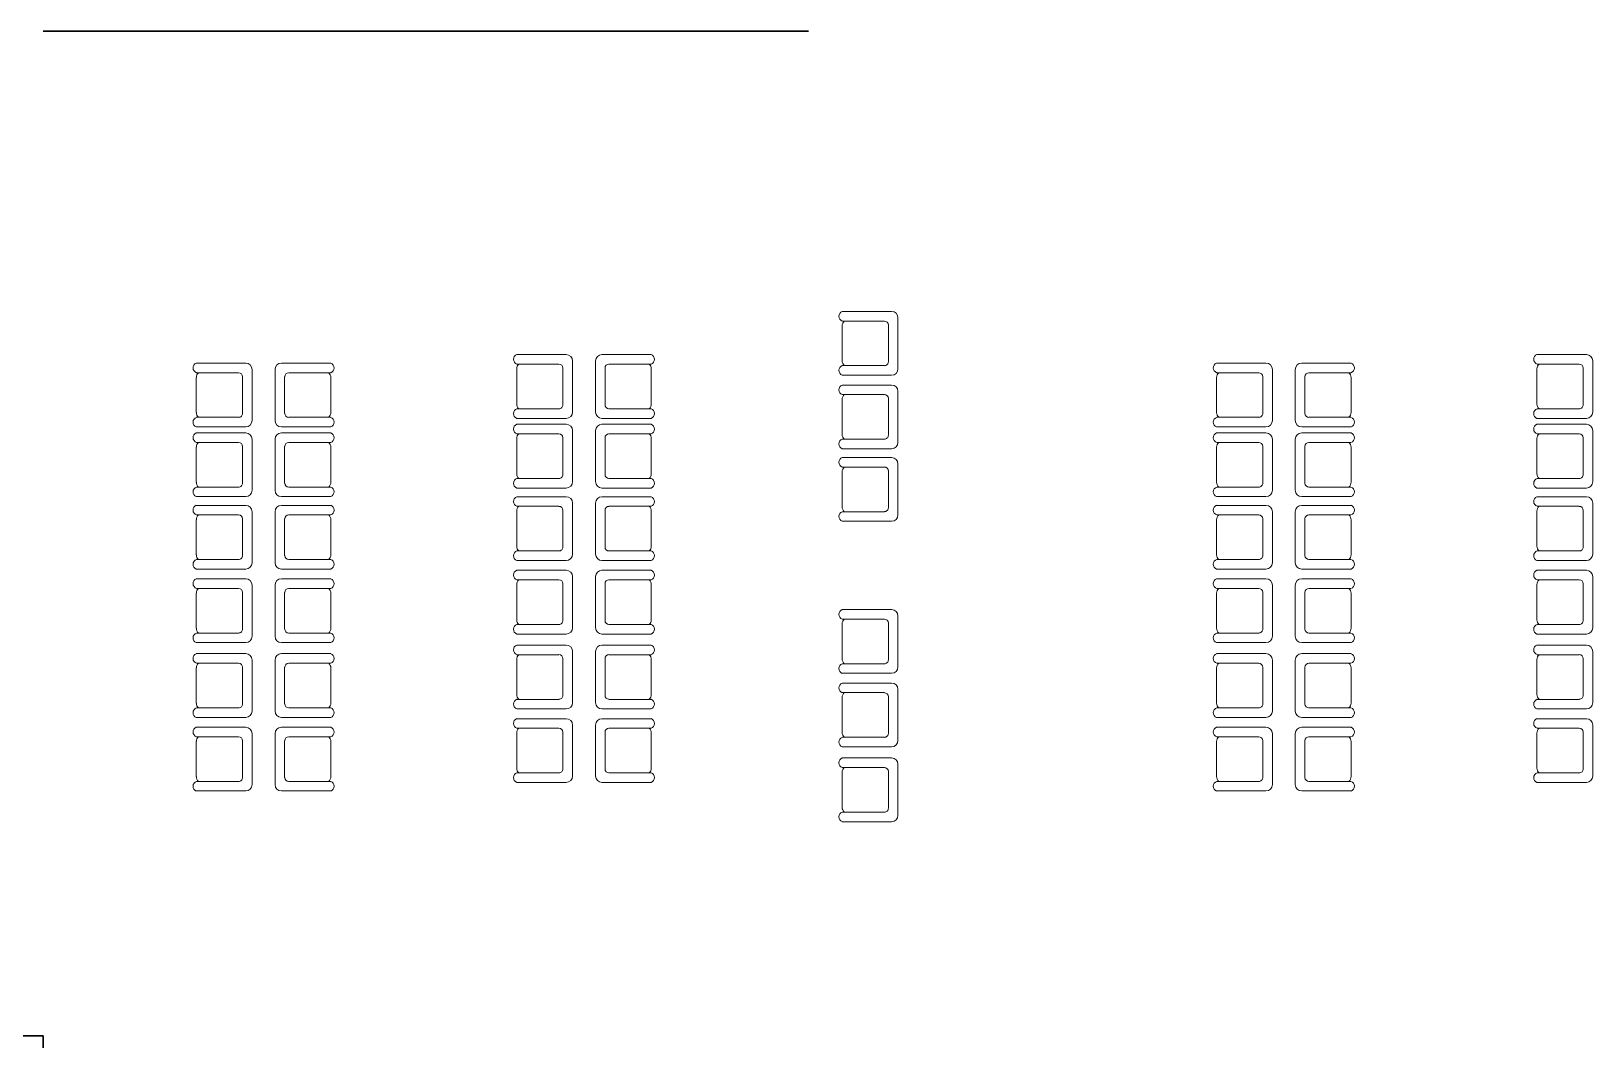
# Model space of a CAD drawing. Extents: x -1451 to 148, y -12854 to 856.
# Drawn here: x 103.76 to 118.46, y 367.84 to 377.32 of the extents above; entities that cross this region are included whole.
import ezdxf

# ---------------------------------------------------------------- set-up
doc = ezdxf.new("R2010")
doc.units = 0
doc.header["$LTSCALE"] = 0.15
doc.layers.add('0 sockets', color=252, linetype='Continuous')
doc.layers.add('FUR', color=252, linetype='Continuous', lineweight=9)
doc.layers.add('wall', color=252, linetype='Continuous', lineweight=30)

# ---------------------------------------------------------------- blocks, each defined once
blk = doc.blocks.new('ARCH')
at = {"layer": 'FUR'}
for p, q in [((111.393, 374.689), (111.858, 374.689)), ((111.393, 374.224), (111.393, 374.554)), ((111.395, 374.599), (111.79, 374.599)), ((111.828, 374.561), (111.828, 374.216)), ((111.918, 374.629), (111.918, 374.149)), ((108.796, 374.283), (108.331, 374.283)), ((109.132, 374.283), (109.597, 374.283)), ((118.396, 374.283), (117.931, 374.283)), ((105.781, 374.203), (105.316, 374.203)), ((105.713, 374.113), (105.318, 374.113)), ((105.841, 373.663), (105.841, 374.143)), ((106.057, 373.663), (106.057, 374.143)), ((106.117, 374.203), (106.582, 374.203)), ((106.185, 374.113), (106.58, 374.113)), ((108.331, 374.148), (108.331, 373.818)), ((108.728, 374.193), (108.333, 374.193)), ((108.766, 373.811), (108.766, 374.156)), ((108.856, 373.743), (108.856, 374.223)), ((109.072, 373.743), (109.072, 374.223)), ((109.162, 373.811), (109.162, 374.156)), ((109.199, 374.193), (109.595, 374.193)), ((109.597, 374.148), (109.597, 373.818)), ((111.79, 374.179), (111.395, 374.179)), ((115.381, 374.203), (114.916, 374.203)), ((115.313, 374.113), (114.918, 374.113)), ((115.441, 373.663), (115.441, 374.143)), ((115.657, 373.663), (115.657, 374.143)), ((115.717, 374.203), (116.182, 374.203)), ((115.785, 374.113), (116.18, 374.113)), ((117.931, 374.148), (117.931, 373.818)), ((118.328, 374.193), (117.933, 374.193)), ((118.366, 373.811), (118.366, 374.156)), ((118.456, 373.743), (118.456, 374.223)), ((105.316, 374.068), (105.316, 373.738)), ((105.751, 373.73), (105.751, 374.075)), ((106.147, 373.73), (106.147, 374.075)), ((106.582, 374.068), (106.582, 373.738)), ((111.858, 374.089), (111.393, 374.089)), ((111.393, 373.997), (111.858, 373.997)), ((114.916, 374.068), (114.916, 373.738)), ((115.351, 373.73), (115.351, 374.075)), ((115.747, 373.73), (115.747, 374.075)), ((116.182, 374.068), (116.182, 373.738)), ((111.393, 373.532), (111.393, 373.862)), ((111.395, 373.907), (111.79, 373.907)), ((111.828, 373.87), (111.828, 373.525)), ((111.918, 373.937), (111.918, 373.457)), ((105.318, 373.693), (105.713, 373.693)), ((106.58, 373.693), (106.185, 373.693)), ((108.331, 373.683), (108.796, 373.683)), ((108.333, 373.773), (108.728, 373.773)), ((109.597, 373.683), (109.132, 373.683)), ((109.595, 373.773), (109.199, 373.773)), ((114.918, 373.693), (115.313, 373.693)), ((116.18, 373.693), (115.785, 373.693)), ((117.931, 373.683), (118.396, 373.683)), ((117.933, 373.773), (118.328, 373.773)), ((105.316, 373.603), (105.781, 373.603)), ((105.781, 373.547), (105.316, 373.547)), ((106.582, 373.603), (106.117, 373.603)), ((106.117, 373.547), (106.582, 373.547)), ((108.796, 373.628), (108.331, 373.628)), ((108.728, 373.538), (108.333, 373.538)), ((108.856, 373.088), (108.856, 373.568)), ((109.072, 373.088), (109.072, 373.568)), ((109.132, 373.628), (109.597, 373.628)), ((109.199, 373.538), (109.595, 373.538)), ((114.916, 373.603), (115.381, 373.603)), ((115.381, 373.547), (114.916, 373.547)), ((116.182, 373.603), (115.717, 373.603)), ((115.717, 373.547), (116.182, 373.547)), ((118.396, 373.628), (117.931, 373.628)), ((118.328, 373.538), (117.933, 373.538)), ((118.456, 373.088), (118.456, 373.568)), ((105.316, 373.412), (105.316, 373.082)), ((105.713, 373.457), (105.318, 373.457)), ((105.751, 373.074), (105.751, 373.419)), ((105.841, 373.007), (105.841, 373.487)), ((106.057, 373.007), (106.057, 373.487)), ((106.147, 373.074), (106.147, 373.419)), ((106.185, 373.457), (106.58, 373.457)), ((106.582, 373.412), (106.582, 373.082)), ((108.331, 373.493), (108.331, 373.163)), ((108.766, 373.155), (108.766, 373.5)), ((109.162, 373.155), (109.162, 373.5)), ((109.597, 373.493), (109.597, 373.163)), ((111.858, 373.397), (111.393, 373.397)), ((111.79, 373.487), (111.395, 373.487)), ((114.916, 373.412), (114.916, 373.082)), ((115.313, 373.457), (114.918, 373.457)), ((115.351, 373.074), (115.351, 373.419)), ((115.441, 373.007), (115.441, 373.487)), ((115.657, 373.007), (115.657, 373.487)), ((115.747, 373.074), (115.747, 373.419)), ((115.785, 373.457), (116.18, 373.457)), ((116.182, 373.412), (116.182, 373.082)), ((117.931, 373.493), (117.931, 373.163)), ((118.366, 373.155), (118.366, 373.5)), ((111.393, 373.315), (111.858, 373.315)), ((111.395, 373.225), (111.79, 373.225)), ((111.918, 373.255), (111.918, 372.775)), ((108.333, 373.118), (108.728, 373.118)), ((109.595, 373.118), (109.199, 373.118)), ((111.393, 372.85), (111.393, 373.18)), ((111.828, 373.188), (111.828, 372.843)), ((117.933, 373.118), (118.328, 373.118)), ((105.316, 372.947), (105.781, 372.947)), ((105.318, 373.037), (105.713, 373.037)), ((106.582, 372.947), (106.117, 372.947)), ((106.58, 373.037), (106.185, 373.037)), ((108.331, 373.028), (108.796, 373.028)), ((108.796, 372.946), (108.331, 372.946)), ((109.597, 373.028), (109.132, 373.028)), ((109.132, 372.946), (109.597, 372.946)), ((114.916, 372.947), (115.381, 372.947)), ((114.918, 373.037), (115.313, 373.037)), ((116.182, 372.947), (115.717, 372.947)), ((116.18, 373.037), (115.785, 373.037)), ((117.931, 373.028), (118.396, 373.028)), ((118.396, 372.946), (117.931, 372.946)), ((105.781, 372.865), (105.316, 372.865)), ((105.713, 372.775), (105.318, 372.775)), ((105.841, 372.325), (105.841, 372.805)), ((106.057, 372.325), (106.057, 372.805)), ((106.117, 372.865), (106.582, 372.865)), ((106.185, 372.775), (106.58, 372.775)), ((108.331, 372.811), (108.331, 372.481)), ((108.728, 372.856), (108.333, 372.856)), ((108.766, 372.473), (108.766, 372.818)), ((108.856, 372.406), (108.856, 372.886)), ((109.072, 372.406), (109.072, 372.886)), ((109.162, 372.473), (109.162, 372.818)), ((109.199, 372.856), (109.595, 372.856)), ((109.597, 372.811), (109.597, 372.481)), ((111.79, 372.805), (111.395, 372.805)), ((115.381, 372.865), (114.916, 372.865)), ((115.313, 372.775), (114.918, 372.775)), ((115.441, 372.325), (115.441, 372.805)), ((115.657, 372.325), (115.657, 372.805)), ((115.717, 372.865), (116.182, 372.865)), ((115.785, 372.775), (116.18, 372.775)), ((117.931, 372.811), (117.931, 372.481)), ((118.328, 372.856), (117.933, 372.856)), ((118.366, 372.473), (118.366, 372.818)), ((118.456, 372.406), (118.456, 372.886)), ((105.316, 372.73), (105.316, 372.4)), ((105.751, 372.393), (105.751, 372.738)), ((106.147, 372.393), (106.147, 372.738)), ((106.582, 372.73), (106.582, 372.4)), ((111.858, 372.715), (111.393, 372.715)), ((114.916, 372.73), (114.916, 372.4)), ((115.351, 372.393), (115.351, 372.738)), ((115.747, 372.393), (115.747, 372.738)), ((116.182, 372.73), (116.182, 372.4)), ((105.318, 372.355), (105.713, 372.355)), ((106.58, 372.355), (106.185, 372.355)), ((108.331, 372.346), (108.796, 372.346)), ((108.333, 372.436), (108.728, 372.436)), ((109.597, 372.346), (109.132, 372.346)), ((109.595, 372.436), (109.199, 372.436)), ((114.918, 372.355), (115.313, 372.355)), ((116.18, 372.355), (115.785, 372.355)), ((117.931, 372.346), (118.396, 372.346)), ((117.933, 372.436), (118.328, 372.436)), ((105.316, 372.265), (105.781, 372.265)), ((106.582, 372.265), (106.117, 372.265)), ((108.796, 372.254), (108.331, 372.254)), ((108.856, 371.714), (108.856, 372.194)), ((109.072, 371.714), (109.072, 372.194)), ((109.132, 372.254), (109.597, 372.254)), ((114.916, 372.265), (115.381, 372.265)), ((116.182, 372.265), (115.717, 372.265)), ((118.396, 372.254), (117.931, 372.254)), ((118.456, 371.714), (118.456, 372.194)), ((105.781, 372.174), (105.316, 372.174)), ((105.316, 372.039), (105.316, 371.709)), ((105.713, 372.084), (105.318, 372.084)), ((105.751, 371.701), (105.751, 372.046)), ((105.841, 371.634), (105.841, 372.114)), ((106.057, 371.634), (106.057, 372.114)), ((106.117, 372.174), (106.582, 372.174)), ((106.147, 371.701), (106.147, 372.046)), ((106.185, 372.084), (106.58, 372.084)), ((106.582, 372.039), (106.582, 371.709)), ((108.331, 372.119), (108.331, 371.789)), ((108.728, 372.164), (108.333, 372.164)), ((108.766, 371.782), (108.766, 372.127)), ((109.162, 371.782), (109.162, 372.127)), ((109.199, 372.164), (109.595, 372.164)), ((109.597, 372.119), (109.597, 371.789)), ((115.381, 372.174), (114.916, 372.174)), ((114.916, 372.039), (114.916, 371.709)), ((115.313, 372.084), (114.918, 372.084)), ((115.351, 371.701), (115.351, 372.046)), ((115.441, 371.634), (115.441, 372.114)), ((115.657, 371.634), (115.657, 372.114)), ((115.717, 372.174), (116.182, 372.174)), ((115.747, 371.701), (115.747, 372.046)), ((115.785, 372.084), (116.18, 372.084)), ((116.182, 372.039), (116.182, 371.709)), ((117.931, 372.119), (117.931, 371.789)), ((118.328, 372.164), (117.933, 372.164)), ((118.366, 371.782), (118.366, 372.127)), ((108.333, 371.744), (108.728, 371.744)), ((109.595, 371.744), (109.199, 371.744)), ((111.393, 371.885), (111.858, 371.885)), ((111.393, 371.42), (111.393, 371.75)), ((111.395, 371.795), (111.79, 371.795)), ((111.828, 371.757), (111.828, 371.412)), ((111.918, 371.825), (111.918, 371.345)), ((117.933, 371.744), (118.328, 371.744)), ((105.318, 371.664), (105.713, 371.664)), ((106.58, 371.664), (106.185, 371.664)), ((108.331, 371.654), (108.796, 371.654)), ((109.597, 371.654), (109.132, 371.654)), ((114.918, 371.664), (115.313, 371.664)), ((116.18, 371.664), (115.785, 371.664)), ((117.931, 371.654), (118.396, 371.654)), ((105.316, 371.574), (105.781, 371.574)), ((105.781, 371.47), (105.316, 371.47)), ((106.582, 371.574), (106.117, 371.574)), ((106.117, 371.47), (106.582, 371.47)), ((108.796, 371.55), (108.331, 371.55)), ((108.728, 371.46), (108.333, 371.46)), ((108.856, 371.01), (108.856, 371.49)), ((109.072, 371.01), (109.072, 371.49)), ((109.132, 371.55), (109.597, 371.55)), ((109.199, 371.46), (109.595, 371.46)), ((114.916, 371.574), (115.381, 371.574)), ((115.381, 371.47), (114.916, 371.47)), ((116.182, 371.574), (115.717, 371.574)), ((115.717, 371.47), (116.182, 371.47)), ((118.396, 371.55), (117.931, 371.55)), ((118.328, 371.46), (117.933, 371.46)), ((118.456, 371.01), (118.456, 371.49)), ((105.316, 371.335), (105.316, 371.005)), ((105.713, 371.38), (105.318, 371.38)), ((105.751, 370.997), (105.751, 371.342)), ((105.841, 370.93), (105.841, 371.41)), ((106.057, 370.93), (106.057, 371.41)), ((106.147, 370.997), (106.147, 371.342)), ((106.185, 371.38), (106.58, 371.38)), ((106.582, 371.335), (106.582, 371.005)), ((108.331, 371.415), (108.331, 371.085)), ((108.766, 371.078), (108.766, 371.423)), ((109.162, 371.078), (109.162, 371.423)), ((109.597, 371.415), (109.597, 371.085)), ((111.79, 371.375), (111.395, 371.375)), ((114.916, 371.335), (114.916, 371.005)), ((115.313, 371.38), (114.918, 371.38)), ((115.351, 370.997), (115.351, 371.342)), ((115.441, 370.93), (115.441, 371.41)), ((115.657, 370.93), (115.657, 371.41)), ((115.747, 370.997), (115.747, 371.342)), ((115.785, 371.38), (116.18, 371.38)), ((116.182, 371.335), (116.182, 371.005)), ((117.931, 371.415), (117.931, 371.085)), ((118.366, 371.078), (118.366, 371.423)), ((111.858, 371.285), (111.393, 371.285)), ((111.393, 371.193), (111.858, 371.193)), ((108.333, 371.04), (108.728, 371.04)), ((109.595, 371.04), (109.199, 371.04)), ((111.393, 370.728), (111.393, 371.058)), ((111.395, 371.103), (111.79, 371.103)), ((111.828, 371.065), (111.828, 370.72)), ((111.918, 371.133), (111.918, 370.653)), ((117.933, 371.04), (118.328, 371.04)), ((105.316, 370.87), (105.781, 370.87)), ((105.318, 370.96), (105.713, 370.96)), ((106.582, 370.87), (106.117, 370.87)), ((106.58, 370.96), (106.185, 370.96)), ((108.331, 370.95), (108.796, 370.95)), ((109.597, 370.95), (109.132, 370.95)), ((114.916, 370.87), (115.381, 370.87)), ((114.918, 370.96), (115.313, 370.96)), ((116.182, 370.87), (115.717, 370.87)), ((116.18, 370.96), (115.785, 370.96)), ((117.931, 370.95), (118.396, 370.95)), ((105.781, 370.778), (105.316, 370.778)), ((105.841, 370.238), (105.841, 370.718)), ((106.057, 370.238), (106.057, 370.718)), ((106.117, 370.778), (106.582, 370.778)), ((108.796, 370.858), (108.331, 370.858)), ((108.331, 370.723), (108.331, 370.393)), ((108.728, 370.768), (108.333, 370.768)), ((108.766, 370.386), (108.766, 370.731)), ((108.856, 370.318), (108.856, 370.798)), ((109.072, 370.318), (109.072, 370.798)), ((109.132, 370.858), (109.597, 370.858)), ((109.162, 370.386), (109.162, 370.731)), ((109.199, 370.768), (109.595, 370.768)), ((109.597, 370.723), (109.597, 370.393)), ((115.381, 370.778), (114.916, 370.778)), ((115.441, 370.238), (115.441, 370.718)), ((115.657, 370.238), (115.657, 370.718)), ((115.717, 370.778), (116.182, 370.778)), ((118.396, 370.858), (117.931, 370.858)), ((117.931, 370.723), (117.931, 370.393)), ((118.328, 370.768), (117.933, 370.768)), ((118.366, 370.386), (118.366, 370.731)), ((118.456, 370.318), (118.456, 370.798)), ((105.316, 370.643), (105.316, 370.313)), ((105.713, 370.688), (105.318, 370.688)), ((105.751, 370.305), (105.751, 370.65)), ((106.147, 370.305), (106.147, 370.65)), ((106.185, 370.688), (106.58, 370.688)), ((106.582, 370.643), (106.582, 370.313)), ((111.858, 370.593), (111.393, 370.593)), ((111.79, 370.683), (111.395, 370.683)), ((114.916, 370.643), (114.916, 370.313)), ((115.313, 370.688), (114.918, 370.688)), ((115.351, 370.305), (115.351, 370.65)), ((115.747, 370.305), (115.747, 370.65)), ((115.785, 370.688), (116.18, 370.688)), ((116.182, 370.643), (116.182, 370.313)), ((111.393, 370.489), (111.858, 370.489)), ((111.918, 370.429), (111.918, 369.949)), ((108.333, 370.348), (108.728, 370.348)), ((109.595, 370.348), (109.199, 370.348)), ((111.393, 370.024), (111.393, 370.354)), ((111.395, 370.399), (111.79, 370.399)), ((111.828, 370.361), (111.828, 370.016)), ((117.933, 370.348), (118.328, 370.348)), ((105.316, 370.178), (105.781, 370.178)), ((105.318, 370.268), (105.713, 370.268)), ((106.582, 370.178), (106.117, 370.178)), ((106.58, 370.268), (106.185, 370.268)), ((108.331, 370.258), (108.796, 370.258)), ((109.597, 370.258), (109.132, 370.258)), ((114.916, 370.178), (115.381, 370.178)), ((114.918, 370.268), (115.313, 370.268)), ((116.182, 370.178), (115.717, 370.178)), ((116.18, 370.268), (115.785, 370.268)), ((117.931, 370.258), (118.396, 370.258)), ((111.79, 369.979), (111.395, 369.979)), ((111.858, 369.889), (111.393, 369.889))]:
    blk.add_line(p, q, dxfattribs=at)
at = {"layer": 'FUR', "extrusion": (0, 0, -1)}
for centre, major_axis, start_param, end_param in [((111.41, 374.644), (-0.0339, 0.0339), 4.256093, 6.69338), ((111.858, 374.629), (-0.0424, 0.0424), 0.785398, 2.356194), ((111.453, 374.554), (-0.0424, 0.0424), -0.785398, 0.062664), ((111.79, 374.561), (-0.0265, 0.0265), 0.785398, 2.356194), ((109.132, 374.223), (-0.0424, -0.0424), 0.785398, 2.356194), ((109.579, 374.239), (-0.0339, -0.0339), 2.731397, 5.168685), ((106.117, 374.143), (-0.0424, -0.0424), 0.785398, 2.356194), ((106.185, 374.075), (-0.0265, 0.0265), -0.785398, 0.785398), ((106.522, 374.068), (-0.0424, -0.0424), 3.078929, 3.926991), ((106.565, 374.158), (-0.0339, -0.0339), 2.731397, 5.168685), ((109.199, 374.156), (-0.0265, 0.0265), -0.785398, 0.785398), ((109.537, 374.148), (-0.0424, -0.0424), 3.078929, 3.926991), ((111.41, 374.134), (-0.0339, -0.0339), 5.87299, 8.310278), ((111.453, 374.224), (-0.0424, -0.0424), 6.220521, 7.068583), ((111.79, 374.216), (-0.0265, 0.0265), 2.356194, 3.926991), ((111.858, 374.149), (-0.0424, -0.0424), 3.926991, 5.497787), ((115.717, 374.143), (-0.0424, -0.0424), 0.785398, 2.356194), ((115.785, 374.075), (-0.0265, 0.0265), -0.785398, 0.785398), ((116.122, 374.068), (-0.0424, -0.0424), 3.078929, 3.926991), ((116.165, 374.158), (-0.0339, -0.0339), 2.731397, 5.168685), ((111.41, 373.952), (-0.0339, 0.0339), 4.256093, 6.69338), ((111.858, 373.937), (-0.0424, 0.0424), 0.785398, 2.356194), ((109.199, 373.811), (-0.0265, 0.0265), 3.926991, 5.497787), ((109.537, 373.818), (-0.0424, 0.0424), 2.356194, 3.204257), ((111.453, 373.862), (-0.0424, 0.0424), -0.785398, 0.062664), ((111.79, 373.87), (-0.0265, 0.0265), 0.785398, 2.356194), ((106.117, 373.663), (-0.0424, 0.0424), 3.926991, 5.497787), ((106.185, 373.73), (-0.0265, 0.0265), 3.926991, 5.497787), ((106.522, 373.738), (-0.0424, 0.0424), 2.356194, 3.204257), ((106.565, 373.647), (-0.0339, 0.0339), 1.1145, 3.551788), ((109.132, 373.743), (-0.0424, 0.0424), 3.926991, 5.497787), ((109.579, 373.728), (-0.0339, 0.0339), 1.1145, 3.551788), ((115.717, 373.663), (-0.0424, 0.0424), 3.926991, 5.497787), ((115.785, 373.73), (-0.0265, 0.0265), 3.926991, 5.497787), ((116.122, 373.738), (-0.0424, 0.0424), 2.356194, 3.204257), ((116.165, 373.647), (-0.0339, 0.0339), 1.1145, 3.551788), ((106.117, 373.487), (-0.0424, -0.0424), 0.785398, 2.356194), ((106.565, 373.502), (-0.0339, -0.0339), 2.731397, 5.168685), ((109.132, 373.568), (-0.0424, -0.0424), 0.785398, 2.356194), ((109.199, 373.5), (-0.0265, 0.0265), -0.785398, 0.785398), ((109.537, 373.493), (-0.0424, -0.0424), 3.078929, 3.926991), ((109.579, 373.583), (-0.0339, -0.0339), 2.731397, 5.168685), ((111.453, 373.532), (-0.0424, -0.0424), 6.220521, 7.068583), ((111.79, 373.525), (-0.0265, 0.0265), 2.356194, 3.926991), ((115.717, 373.487), (-0.0424, -0.0424), 0.785398, 2.356194), ((116.165, 373.502), (-0.0339, -0.0339), 2.731397, 5.168685), ((106.185, 373.419), (-0.0265, 0.0265), -0.785398, 0.785398), ((106.522, 373.412), (-0.0424, -0.0424), 3.078929, 3.926991), ((111.41, 373.442), (-0.0339, -0.0339), 5.87299, 8.310278), ((111.858, 373.457), (-0.0424, -0.0424), 3.926991, 5.497787), ((115.785, 373.419), (-0.0265, 0.0265), -0.785398, 0.785398), ((116.122, 373.412), (-0.0424, -0.0424), 3.078929, 3.926991), ((111.41, 373.271), (-0.0339, 0.0339), 4.256093, 6.69338), ((111.453, 373.18), (-0.0424, 0.0424), -0.785398, 0.062664), ((111.79, 373.188), (-0.0265, 0.0265), 0.785398, 2.356194), ((111.858, 373.255), (-0.0424, 0.0424), 0.785398, 2.356194), ((106.185, 373.074), (-0.0265, 0.0265), 3.926991, 5.497787), ((106.522, 373.082), (-0.0424, 0.0424), 2.356194, 3.204257), ((109.132, 373.088), (-0.0424, 0.0424), 3.926991, 5.497787), ((109.199, 373.155), (-0.0265, 0.0265), 3.926991, 5.497787), ((109.537, 373.163), (-0.0424, 0.0424), 2.356194, 3.204257), ((109.579, 373.072), (-0.0339, 0.0339), 1.1145, 3.551788), ((115.785, 373.074), (-0.0265, 0.0265), 3.926991, 5.497787), ((116.122, 373.082), (-0.0424, 0.0424), 2.356194, 3.204257), ((106.117, 373.007), (-0.0424, 0.0424), 3.926991, 5.497787), ((106.565, 372.992), (-0.0339, 0.0339), 1.1145, 3.551788), ((109.132, 372.886), (-0.0424, -0.0424), 0.785398, 2.356194), ((109.579, 372.901), (-0.0339, -0.0339), 2.731397, 5.168685), ((115.717, 373.007), (-0.0424, 0.0424), 3.926991, 5.497787), ((116.165, 372.992), (-0.0339, 0.0339), 1.1145, 3.551788), ((106.117, 372.805), (-0.0424, -0.0424), 0.785398, 2.356194), ((106.185, 372.738), (-0.0265, 0.0265), -0.785398, 0.785398), ((106.522, 372.73), (-0.0424, -0.0424), 3.078929, 3.926991), ((106.565, 372.821), (-0.0339, -0.0339), 2.731397, 5.168685), ((109.199, 372.818), (-0.0265, 0.0265), -0.785398, 0.785398), ((109.537, 372.811), (-0.0424, -0.0424), 3.078929, 3.926991), ((111.41, 372.76), (-0.0339, -0.0339), 5.87299, 8.310278), ((111.453, 372.85), (-0.0424, -0.0424), 6.220521, 7.068583), ((111.79, 372.843), (-0.0265, 0.0265), 2.356194, 3.926991), ((111.858, 372.775), (-0.0424, -0.0424), 3.926991, 5.497787), ((115.717, 372.805), (-0.0424, -0.0424), 0.785398, 2.356194), ((115.785, 372.738), (-0.0265, 0.0265), -0.785398, 0.785398), ((116.122, 372.73), (-0.0424, -0.0424), 3.078929, 3.926991), ((116.165, 372.821), (-0.0339, -0.0339), 2.731397, 5.168685), ((109.537, 372.481), (-0.0424, 0.0424), 2.356194, 3.204257), ((106.185, 372.393), (-0.0265, 0.0265), 3.926991, 5.497787), ((106.522, 372.4), (-0.0424, 0.0424), 2.356194, 3.204257), ((106.565, 372.31), (-0.0339, 0.0339), 1.1145, 3.551788), ((109.132, 372.406), (-0.0424, 0.0424), 3.926991, 5.497787), ((109.199, 372.473), (-0.0265, 0.0265), 3.926991, 5.497787), ((109.579, 372.391), (-0.0339, 0.0339), 1.1145, 3.551788), ((115.785, 372.393), (-0.0265, 0.0265), 3.926991, 5.497787), ((116.122, 372.4), (-0.0424, 0.0424), 2.356194, 3.204257), ((116.165, 372.31), (-0.0339, 0.0339), 1.1145, 3.551788), ((106.117, 372.325), (-0.0424, 0.0424), 3.926991, 5.497787), ((109.132, 372.194), (-0.0424, -0.0424), 0.785398, 2.356194), ((109.579, 372.209), (-0.0339, -0.0339), 2.731397, 5.168685), ((115.717, 372.325), (-0.0424, 0.0424), 3.926991, 5.497787), ((106.117, 372.114), (-0.0424, -0.0424), 0.785398, 2.356194), ((106.185, 372.046), (-0.0265, 0.0265), -0.785398, 0.785398), ((106.522, 372.039), (-0.0424, -0.0424), 3.078929, 3.926991), ((106.565, 372.129), (-0.0339, -0.0339), 2.731397, 5.168685), ((109.199, 372.127), (-0.0265, 0.0265), -0.785398, 0.785398), ((109.537, 372.119), (-0.0424, -0.0424), 3.078929, 3.926991), ((115.717, 372.114), (-0.0424, -0.0424), 0.785398, 2.356194), ((115.785, 372.046), (-0.0265, 0.0265), -0.785398, 0.785398), ((116.122, 372.039), (-0.0424, -0.0424), 3.078929, 3.926991), ((116.165, 372.129), (-0.0339, -0.0339), 2.731397, 5.168685), ((109.199, 371.782), (-0.0265, 0.0265), 3.926991, 5.497787), ((109.537, 371.789), (-0.0424, 0.0424), 2.356194, 3.204257), ((109.579, 371.699), (-0.0339, 0.0339), 1.1145, 3.551788), ((111.41, 371.84), (-0.0339, 0.0339), 4.256093, 6.69338), ((111.453, 371.75), (-0.0424, 0.0424), -0.785398, 0.062664), ((111.79, 371.757), (-0.0265, 0.0265), 0.785398, 2.356194), ((111.858, 371.825), (-0.0424, 0.0424), 0.785398, 2.356194), ((106.117, 371.634), (-0.0424, 0.0424), 3.926991, 5.497787), ((106.185, 371.701), (-0.0265, 0.0265), 3.926991, 5.497787), ((106.522, 371.709), (-0.0424, 0.0424), 2.356194, 3.204257), ((106.565, 371.618), (-0.0339, 0.0339), 1.1145, 3.551788), ((109.132, 371.714), (-0.0424, 0.0424), 3.926991, 5.497787), ((115.717, 371.634), (-0.0424, 0.0424), 3.926991, 5.497787), ((115.785, 371.701), (-0.0265, 0.0265), 3.926991, 5.497787), ((116.122, 371.709), (-0.0424, 0.0424), 2.356194, 3.204257), ((116.165, 371.618), (-0.0339, 0.0339), 1.1145, 3.551788), ((106.117, 371.41), (-0.0424, -0.0424), 0.785398, 2.356194), ((106.565, 371.425), (-0.0339, -0.0339), 2.731397, 5.168685), ((109.132, 371.49), (-0.0424, -0.0424), 0.785398, 2.356194), ((109.199, 371.423), (-0.0265, 0.0265), -0.785398, 0.785398), ((109.537, 371.415), (-0.0424, -0.0424), 3.078929, 3.926991), ((109.579, 371.506), (-0.0339, -0.0339), 2.731397, 5.168685), ((115.717, 371.41), (-0.0424, -0.0424), 0.785398, 2.356194), ((116.165, 371.425), (-0.0339, -0.0339), 2.731397, 5.168685), ((106.185, 371.342), (-0.0265, 0.0265), -0.785398, 0.785398), ((106.522, 371.335), (-0.0424, -0.0424), 3.078929, 3.926991), ((111.41, 371.329), (-0.0339, -0.0339), 5.87299, 8.310278), ((111.453, 371.42), (-0.0424, -0.0424), 6.220521, 7.068583), ((111.79, 371.412), (-0.0265, 0.0265), 2.356194, 3.926991), ((111.858, 371.345), (-0.0424, -0.0424), 3.926991, 5.497787), ((115.785, 371.342), (-0.0265, 0.0265), -0.785398, 0.785398), ((116.122, 371.335), (-0.0424, -0.0424), 3.078929, 3.926991), ((111.41, 371.148), (-0.0339, 0.0339), 4.256093, 6.69338), ((111.858, 371.133), (-0.0424, 0.0424), 0.785398, 2.356194), ((109.132, 371.01), (-0.0424, 0.0424), 3.926991, 5.497787), ((109.199, 371.078), (-0.0265, 0.0265), 3.926991, 5.497787), ((109.537, 371.085), (-0.0424, 0.0424), 2.356194, 3.204257), ((109.579, 370.995), (-0.0339, 0.0339), 1.1145, 3.551788), ((111.453, 371.058), (-0.0424, 0.0424), -0.785398, 0.062664), ((111.79, 371.065), (-0.0265, 0.0265), 0.785398, 2.356194), ((106.117, 370.93), (-0.0424, 0.0424), 3.926991, 5.497787), ((106.185, 370.997), (-0.0265, 0.0265), 3.926991, 5.497787), ((106.522, 371.005), (-0.0424, 0.0424), 2.356194, 3.204257), ((106.565, 370.914), (-0.0339, 0.0339), 1.1145, 3.551788), ((115.717, 370.93), (-0.0424, 0.0424), 3.926991, 5.497787), ((115.785, 370.997), (-0.0265, 0.0265), 3.926991, 5.497787), ((116.122, 371.005), (-0.0424, 0.0424), 2.356194, 3.204257), ((116.165, 370.914), (-0.0339, 0.0339), 1.1145, 3.551788), ((106.117, 370.718), (-0.0424, -0.0424), 0.785398, 2.356194), ((106.565, 370.733), (-0.0339, -0.0339), 2.731397, 5.168685), ((109.132, 370.798), (-0.0424, -0.0424), 0.785398, 2.356194), ((109.199, 370.731), (-0.0265, 0.0265), -0.785398, 0.785398), ((109.537, 370.723), (-0.0424, -0.0424), 3.078929, 3.926991), ((109.579, 370.814), (-0.0339, -0.0339), 2.731397, 5.168685), ((111.453, 370.728), (-0.0424, -0.0424), 6.220521, 7.068583), ((111.79, 370.72), (-0.0265, 0.0265), 2.356194, 3.926991), ((115.717, 370.718), (-0.0424, -0.0424), 0.785398, 2.356194), ((116.165, 370.733), (-0.0339, -0.0339), 2.731397, 5.168685), ((106.185, 370.65), (-0.0265, 0.0265), -0.785398, 0.785398), ((106.522, 370.643), (-0.0424, -0.0424), 3.078929, 3.926991), ((111.41, 370.637), (-0.0339, -0.0339), 5.87299, 8.310278), ((111.858, 370.653), (-0.0424, -0.0424), 3.926991, 5.497787), ((115.785, 370.65), (-0.0265, 0.0265), -0.785398, 0.785398), ((116.122, 370.643), (-0.0424, -0.0424), 3.078929, 3.926991), ((111.41, 370.444), (-0.0339, 0.0339), 4.256093, 6.69338), ((111.858, 370.429), (-0.0424, 0.0424), 0.785398, 2.356194), ((106.185, 370.305), (-0.0265, 0.0265), 3.926991, 5.497787), ((106.522, 370.313), (-0.0424, 0.0424), 2.356194, 3.204257), ((109.132, 370.318), (-0.0424, 0.0424), 3.926991, 5.497787), ((109.199, 370.386), (-0.0265, 0.0265), 3.926991, 5.497787), ((109.537, 370.393), (-0.0424, 0.0424), 2.356194, 3.204257), ((109.579, 370.303), (-0.0339, 0.0339), 1.1145, 3.551788), ((111.453, 370.354), (-0.0424, 0.0424), -0.785398, 0.062664), ((111.79, 370.361), (-0.0265, 0.0265), 0.785398, 2.356194), ((115.785, 370.305), (-0.0265, 0.0265), 3.926991, 5.497787), ((116.122, 370.313), (-0.0424, 0.0424), 2.356194, 3.204257), ((106.117, 370.238), (-0.0424, 0.0424), 3.926991, 5.497787), ((106.565, 370.222), (-0.0339, 0.0339), 1.1145, 3.551788), ((115.717, 370.238), (-0.0424, 0.0424), 3.926991, 5.497787), ((116.165, 370.222), (-0.0339, 0.0339), 1.1145, 3.551788), ((111.41, 369.934), (-0.0339, -0.0339), 5.87299, 8.310278), ((111.453, 370.024), (-0.0424, -0.0424), 6.220521, 7.068583), ((111.79, 370.016), (-0.0265, 0.0265), 2.356194, 3.926991), ((111.858, 369.949), (-0.0424, -0.0424), 3.926991, 5.497787)]:
    blk.add_ellipse(centre, major_axis=major_axis, ratio=1, start_param=start_param, end_param=end_param, dxfattribs=at)
at = {"layer": 'FUR'}
for centre, major_axis, start_param, end_param in [((108.348, 374.239), (-0.0339, 0.0339), 5.87299, 8.310278), ((108.796, 374.223), (-0.0424, 0.0424), 3.926991, 5.497787), ((117.948, 374.239), (-0.0339, 0.0339), 5.87299, 8.310278), ((118.396, 374.223), (-0.0424, 0.0424), 3.926991, 5.497787), ((105.333, 374.158), (-0.0339, 0.0339), 5.87299, 8.310278), ((105.376, 374.068), (-0.0424, 0.0424), 6.220521, 7.068583), ((105.713, 374.075), (-0.0265, 0.0265), 3.926991, 5.497787), ((105.781, 374.143), (-0.0424, 0.0424), 3.926991, 5.497787), ((108.391, 374.148), (-0.0424, 0.0424), 6.220521, 7.068583), ((108.728, 374.156), (-0.0265, 0.0265), 3.926991, 5.497787), ((114.933, 374.158), (-0.0339, 0.0339), 5.87299, 8.310278), ((114.976, 374.068), (-0.0424, 0.0424), 6.220521, 7.068583), ((115.313, 374.075), (-0.0265, 0.0265), 3.926991, 5.497787), ((115.381, 374.143), (-0.0424, 0.0424), 3.926991, 5.497787), ((117.991, 374.148), (-0.0424, 0.0424), 6.220521, 7.068583), ((118.328, 374.156), (-0.0265, 0.0265), 3.926991, 5.497787), ((108.391, 373.818), (-0.0424, -0.0424), -0.785398, 0.062664), ((108.728, 373.811), (-0.0265, 0.0265), 2.356194, 3.926991), ((117.991, 373.818), (-0.0424, -0.0424), -0.785398, 0.062664), ((118.328, 373.811), (-0.0265, 0.0265), 2.356194, 3.926991), ((105.333, 373.647), (-0.0339, -0.0339), 4.256093, 6.69338), ((105.376, 373.738), (-0.0424, -0.0424), -0.785398, 0.062664), ((105.713, 373.73), (-0.0265, 0.0265), 2.356194, 3.926991), ((105.781, 373.663), (-0.0424, -0.0424), 0.785398, 2.356194), ((108.348, 373.728), (-0.0339, -0.0339), 4.256093, 6.69338), ((108.796, 373.743), (-0.0424, -0.0424), 0.785398, 2.356194), ((114.933, 373.647), (-0.0339, -0.0339), 4.256093, 6.69338), ((114.976, 373.738), (-0.0424, -0.0424), -0.785398, 0.062664), ((115.313, 373.73), (-0.0265, 0.0265), 2.356194, 3.926991), ((115.381, 373.663), (-0.0424, -0.0424), 0.785398, 2.356194), ((117.948, 373.728), (-0.0339, -0.0339), 4.256093, 6.69338), ((118.396, 373.743), (-0.0424, -0.0424), 0.785398, 2.356194), ((105.333, 373.502), (-0.0339, 0.0339), 5.87299, 8.310278), ((105.781, 373.487), (-0.0424, 0.0424), 3.926991, 5.497787), ((108.348, 373.583), (-0.0339, 0.0339), 5.87299, 8.310278), ((108.391, 373.493), (-0.0424, 0.0424), 6.220521, 7.068583), ((108.728, 373.5), (-0.0265, 0.0265), 3.926991, 5.497787), ((108.796, 373.568), (-0.0424, 0.0424), 3.926991, 5.497787), ((114.933, 373.502), (-0.0339, 0.0339), 5.87299, 8.310278), ((115.381, 373.487), (-0.0424, 0.0424), 3.926991, 5.497787), ((117.948, 373.583), (-0.0339, 0.0339), 5.87299, 8.310278), ((117.991, 373.493), (-0.0424, 0.0424), 6.220521, 7.068583), ((118.328, 373.5), (-0.0265, 0.0265), 3.926991, 5.497787), ((118.396, 373.568), (-0.0424, 0.0424), 3.926991, 5.497787), ((105.376, 373.412), (-0.0424, 0.0424), 6.220521, 7.068583), ((105.713, 373.419), (-0.0265, 0.0265), 3.926991, 5.497787), ((114.976, 373.412), (-0.0424, 0.0424), 6.220521, 7.068583), ((115.313, 373.419), (-0.0265, 0.0265), 3.926991, 5.497787), ((105.376, 373.082), (-0.0424, -0.0424), -0.785398, 0.062664), ((105.713, 373.074), (-0.0265, 0.0265), 2.356194, 3.926991), ((108.348, 373.072), (-0.0339, -0.0339), 4.256093, 6.69338), ((108.391, 373.163), (-0.0424, -0.0424), -0.785398, 0.062664), ((108.728, 373.155), (-0.0265, 0.0265), 2.356194, 3.926991), ((108.796, 373.088), (-0.0424, -0.0424), 0.785398, 2.356194), ((114.976, 373.082), (-0.0424, -0.0424), -0.785398, 0.062664), ((115.313, 373.074), (-0.0265, 0.0265), 2.356194, 3.926991), ((117.948, 373.072), (-0.0339, -0.0339), 4.256093, 6.69338), ((117.991, 373.163), (-0.0424, -0.0424), -0.785398, 0.062664), ((118.328, 373.155), (-0.0265, 0.0265), 2.356194, 3.926991), ((118.396, 373.088), (-0.0424, -0.0424), 0.785398, 2.356194), ((105.333, 372.992), (-0.0339, -0.0339), 4.256093, 6.69338), ((105.781, 373.007), (-0.0424, -0.0424), 0.785398, 2.356194), ((108.348, 372.901), (-0.0339, 0.0339), 5.87299, 8.310278), ((108.796, 372.886), (-0.0424, 0.0424), 3.926991, 5.497787), ((114.933, 372.992), (-0.0339, -0.0339), 4.256093, 6.69338), ((115.381, 373.007), (-0.0424, -0.0424), 0.785398, 2.356194), ((117.948, 372.901), (-0.0339, 0.0339), 5.87299, 8.310278), ((118.396, 372.886), (-0.0424, 0.0424), 3.926991, 5.497787), ((105.333, 372.821), (-0.0339, 0.0339), 5.87299, 8.310278), ((105.376, 372.73), (-0.0424, 0.0424), 6.220521, 7.068583), ((105.713, 372.738), (-0.0265, 0.0265), 3.926991, 5.497787), ((105.781, 372.805), (-0.0424, 0.0424), 3.926991, 5.497787), ((108.391, 372.811), (-0.0424, 0.0424), 6.220521, 7.068583), ((108.728, 372.818), (-0.0265, 0.0265), 3.926991, 5.497787), ((114.933, 372.821), (-0.0339, 0.0339), 5.87299, 8.310278), ((114.976, 372.73), (-0.0424, 0.0424), 6.220521, 7.068583), ((115.313, 372.738), (-0.0265, 0.0265), 3.926991, 5.497787), ((115.381, 372.805), (-0.0424, 0.0424), 3.926991, 5.497787), ((117.991, 372.811), (-0.0424, 0.0424), 6.220521, 7.068583), ((118.328, 372.818), (-0.0265, 0.0265), 3.926991, 5.497787), ((108.391, 372.481), (-0.0424, -0.0424), -0.785398, 0.062664), ((117.991, 372.481), (-0.0424, -0.0424), -0.785398, 0.062664), ((105.333, 372.31), (-0.0339, -0.0339), 4.256093, 6.69338), ((105.376, 372.4), (-0.0424, -0.0424), -0.785398, 0.062664), ((105.713, 372.393), (-0.0265, 0.0265), 2.356194, 3.926991), ((108.348, 372.391), (-0.0339, -0.0339), 4.256093, 6.69338), ((108.728, 372.473), (-0.0265, 0.0265), 2.356194, 3.926991), ((108.796, 372.406), (-0.0424, -0.0424), 0.785398, 2.356194), ((114.933, 372.31), (-0.0339, -0.0339), 4.256093, 6.69338), ((114.976, 372.4), (-0.0424, -0.0424), -0.785398, 0.062664), ((115.313, 372.393), (-0.0265, 0.0265), 2.356194, 3.926991), ((117.948, 372.391), (-0.0339, -0.0339), 4.256093, 6.69338), ((118.328, 372.473), (-0.0265, 0.0265), 2.356194, 3.926991), ((118.396, 372.406), (-0.0424, -0.0424), 0.785398, 2.356194), ((105.781, 372.325), (-0.0424, -0.0424), 0.785398, 2.356194), ((108.348, 372.209), (-0.0339, 0.0339), 5.87299, 8.310278), ((108.796, 372.194), (-0.0424, 0.0424), 3.926991, 5.497787), ((115.381, 372.325), (-0.0424, -0.0424), 0.785398, 2.356194), ((117.948, 372.209), (-0.0339, 0.0339), 5.87299, 8.310278), ((118.396, 372.194), (-0.0424, 0.0424), 3.926991, 5.497787), ((105.333, 372.129), (-0.0339, 0.0339), 5.87299, 8.310278), ((105.376, 372.039), (-0.0424, 0.0424), 6.220521, 7.068583), ((105.713, 372.046), (-0.0265, 0.0265), 3.926991, 5.497787), ((105.781, 372.114), (-0.0424, 0.0424), 3.926991, 5.497787), ((108.391, 372.119), (-0.0424, 0.0424), 6.220521, 7.068583), ((108.728, 372.127), (-0.0265, 0.0265), 3.926991, 5.497787), ((114.933, 372.129), (-0.0339, 0.0339), 5.87299, 8.310278), ((114.976, 372.039), (-0.0424, 0.0424), 6.220521, 7.068583), ((115.313, 372.046), (-0.0265, 0.0265), 3.926991, 5.497787), ((115.381, 372.114), (-0.0424, 0.0424), 3.926991, 5.497787), ((117.991, 372.119), (-0.0424, 0.0424), 6.220521, 7.068583), ((118.328, 372.127), (-0.0265, 0.0265), 3.926991, 5.497787), ((108.348, 371.699), (-0.0339, -0.0339), 4.256093, 6.69338), ((108.391, 371.789), (-0.0424, -0.0424), -0.785398, 0.062664), ((108.728, 371.782), (-0.0265, 0.0265), 2.356194, 3.926991), ((117.948, 371.699), (-0.0339, -0.0339), 4.256093, 6.69338), ((117.991, 371.789), (-0.0424, -0.0424), -0.785398, 0.062664), ((118.328, 371.782), (-0.0265, 0.0265), 2.356194, 3.926991), ((105.333, 371.618), (-0.0339, -0.0339), 4.256093, 6.69338), ((105.376, 371.709), (-0.0424, -0.0424), -0.785398, 0.062664), ((105.713, 371.701), (-0.0265, 0.0265), 2.356194, 3.926991), ((105.781, 371.634), (-0.0424, -0.0424), 0.785398, 2.356194), ((108.796, 371.714), (-0.0424, -0.0424), 0.785398, 2.356194), ((114.933, 371.618), (-0.0339, -0.0339), 4.256093, 6.69338), ((114.976, 371.709), (-0.0424, -0.0424), -0.785398, 0.062664), ((115.313, 371.701), (-0.0265, 0.0265), 2.356194, 3.926991), ((115.381, 371.634), (-0.0424, -0.0424), 0.785398, 2.356194), ((118.396, 371.714), (-0.0424, -0.0424), 0.785398, 2.356194), ((105.333, 371.425), (-0.0339, 0.0339), 5.87299, 8.310278), ((105.781, 371.41), (-0.0424, 0.0424), 3.926991, 5.497787), ((108.348, 371.506), (-0.0339, 0.0339), 5.87299, 8.310278), ((108.391, 371.415), (-0.0424, 0.0424), 6.220521, 7.068583), ((108.728, 371.423), (-0.0265, 0.0265), 3.926991, 5.497787), ((108.796, 371.49), (-0.0424, 0.0424), 3.926991, 5.497787), ((114.933, 371.425), (-0.0339, 0.0339), 5.87299, 8.310278), ((115.381, 371.41), (-0.0424, 0.0424), 3.926991, 5.497787), ((117.948, 371.506), (-0.0339, 0.0339), 5.87299, 8.310278), ((117.991, 371.415), (-0.0424, 0.0424), 6.220521, 7.068583), ((118.328, 371.423), (-0.0265, 0.0265), 3.926991, 5.497787), ((118.396, 371.49), (-0.0424, 0.0424), 3.926991, 5.497787), ((105.376, 371.335), (-0.0424, 0.0424), 6.220521, 7.068583), ((105.713, 371.342), (-0.0265, 0.0265), 3.926991, 5.497787), ((114.976, 371.335), (-0.0424, 0.0424), 6.220521, 7.068583), ((115.313, 371.342), (-0.0265, 0.0265), 3.926991, 5.497787), ((108.348, 370.995), (-0.0339, -0.0339), 4.256093, 6.69338), ((108.391, 371.085), (-0.0424, -0.0424), -0.785398, 0.062664), ((108.728, 371.078), (-0.0265, 0.0265), 2.356194, 3.926991), ((108.796, 371.01), (-0.0424, -0.0424), 0.785398, 2.356194), ((117.948, 370.995), (-0.0339, -0.0339), 4.256093, 6.69338), ((117.991, 371.085), (-0.0424, -0.0424), -0.785398, 0.062664), ((118.328, 371.078), (-0.0265, 0.0265), 2.356194, 3.926991), ((118.396, 371.01), (-0.0424, -0.0424), 0.785398, 2.356194), ((105.333, 370.914), (-0.0339, -0.0339), 4.256093, 6.69338), ((105.376, 371.005), (-0.0424, -0.0424), -0.785398, 0.062664), ((105.713, 370.997), (-0.0265, 0.0265), 2.356194, 3.926991), ((105.781, 370.93), (-0.0424, -0.0424), 0.785398, 2.356194), ((114.933, 370.914), (-0.0339, -0.0339), 4.256093, 6.69338), ((114.976, 371.005), (-0.0424, -0.0424), -0.785398, 0.062664), ((115.313, 370.997), (-0.0265, 0.0265), 2.356194, 3.926991), ((115.381, 370.93), (-0.0424, -0.0424), 0.785398, 2.356194), ((105.333, 370.733), (-0.0339, 0.0339), 5.87299, 8.310278), ((105.781, 370.718), (-0.0424, 0.0424), 3.926991, 5.497787), ((108.348, 370.814), (-0.0339, 0.0339), 5.87299, 8.310278), ((108.391, 370.723), (-0.0424, 0.0424), 6.220521, 7.068583), ((108.728, 370.731), (-0.0265, 0.0265), 3.926991, 5.497787), ((108.796, 370.798), (-0.0424, 0.0424), 3.926991, 5.497787), ((114.933, 370.733), (-0.0339, 0.0339), 5.87299, 8.310278), ((115.381, 370.718), (-0.0424, 0.0424), 3.926991, 5.497787), ((117.948, 370.814), (-0.0339, 0.0339), 5.87299, 8.310278), ((117.991, 370.723), (-0.0424, 0.0424), 6.220521, 7.068583), ((118.328, 370.731), (-0.0265, 0.0265), 3.926991, 5.497787), ((118.396, 370.798), (-0.0424, 0.0424), 3.926991, 5.497787), ((105.376, 370.643), (-0.0424, 0.0424), 6.220521, 7.068583), ((105.713, 370.65), (-0.0265, 0.0265), 3.926991, 5.497787), ((114.976, 370.643), (-0.0424, 0.0424), 6.220521, 7.068583), ((115.313, 370.65), (-0.0265, 0.0265), 3.926991, 5.497787), ((105.376, 370.313), (-0.0424, -0.0424), -0.785398, 0.062664), ((105.713, 370.305), (-0.0265, 0.0265), 2.356194, 3.926991), ((108.348, 370.303), (-0.0339, -0.0339), 4.256093, 6.69338), ((108.391, 370.393), (-0.0424, -0.0424), -0.785398, 0.062664), ((108.728, 370.386), (-0.0265, 0.0265), 2.356194, 3.926991), ((108.796, 370.318), (-0.0424, -0.0424), 0.785398, 2.356194), ((114.976, 370.313), (-0.0424, -0.0424), -0.785398, 0.062664), ((115.313, 370.305), (-0.0265, 0.0265), 2.356194, 3.926991), ((117.948, 370.303), (-0.0339, -0.0339), 4.256093, 6.69338), ((117.991, 370.393), (-0.0424, -0.0424), -0.785398, 0.062664), ((118.328, 370.386), (-0.0265, 0.0265), 2.356194, 3.926991), ((118.396, 370.318), (-0.0424, -0.0424), 0.785398, 2.356194), ((105.333, 370.222), (-0.0339, -0.0339), 4.256093, 6.69338), ((105.781, 370.238), (-0.0424, -0.0424), 0.785398, 2.356194), ((114.933, 370.222), (-0.0339, -0.0339), 4.256093, 6.69338), ((115.381, 370.238), (-0.0424, -0.0424), 0.785398, 2.356194)]:
    blk.add_ellipse(centre, major_axis=major_axis, ratio=1, start_param=start_param, end_param=end_param, dxfattribs=at)
at = {"layer": 'wall'}
for p, q in [((103.875, 377.325), (111.075, 377.325)), ((94.2, 367.875), (103.875, 367.875)), ((103.875, 367.875), (103.875, 359.626))]:
    blk.add_line(p, q, dxfattribs=at)

msp = doc.modelspace()

# ---------------------------------------------------------------- block references
at = {"layer": '0 sockets', "color": 3}
msp.add_blockref('ARCH', (0, 0), dxfattribs=at)

doc.saveas('drawing.dxf')
